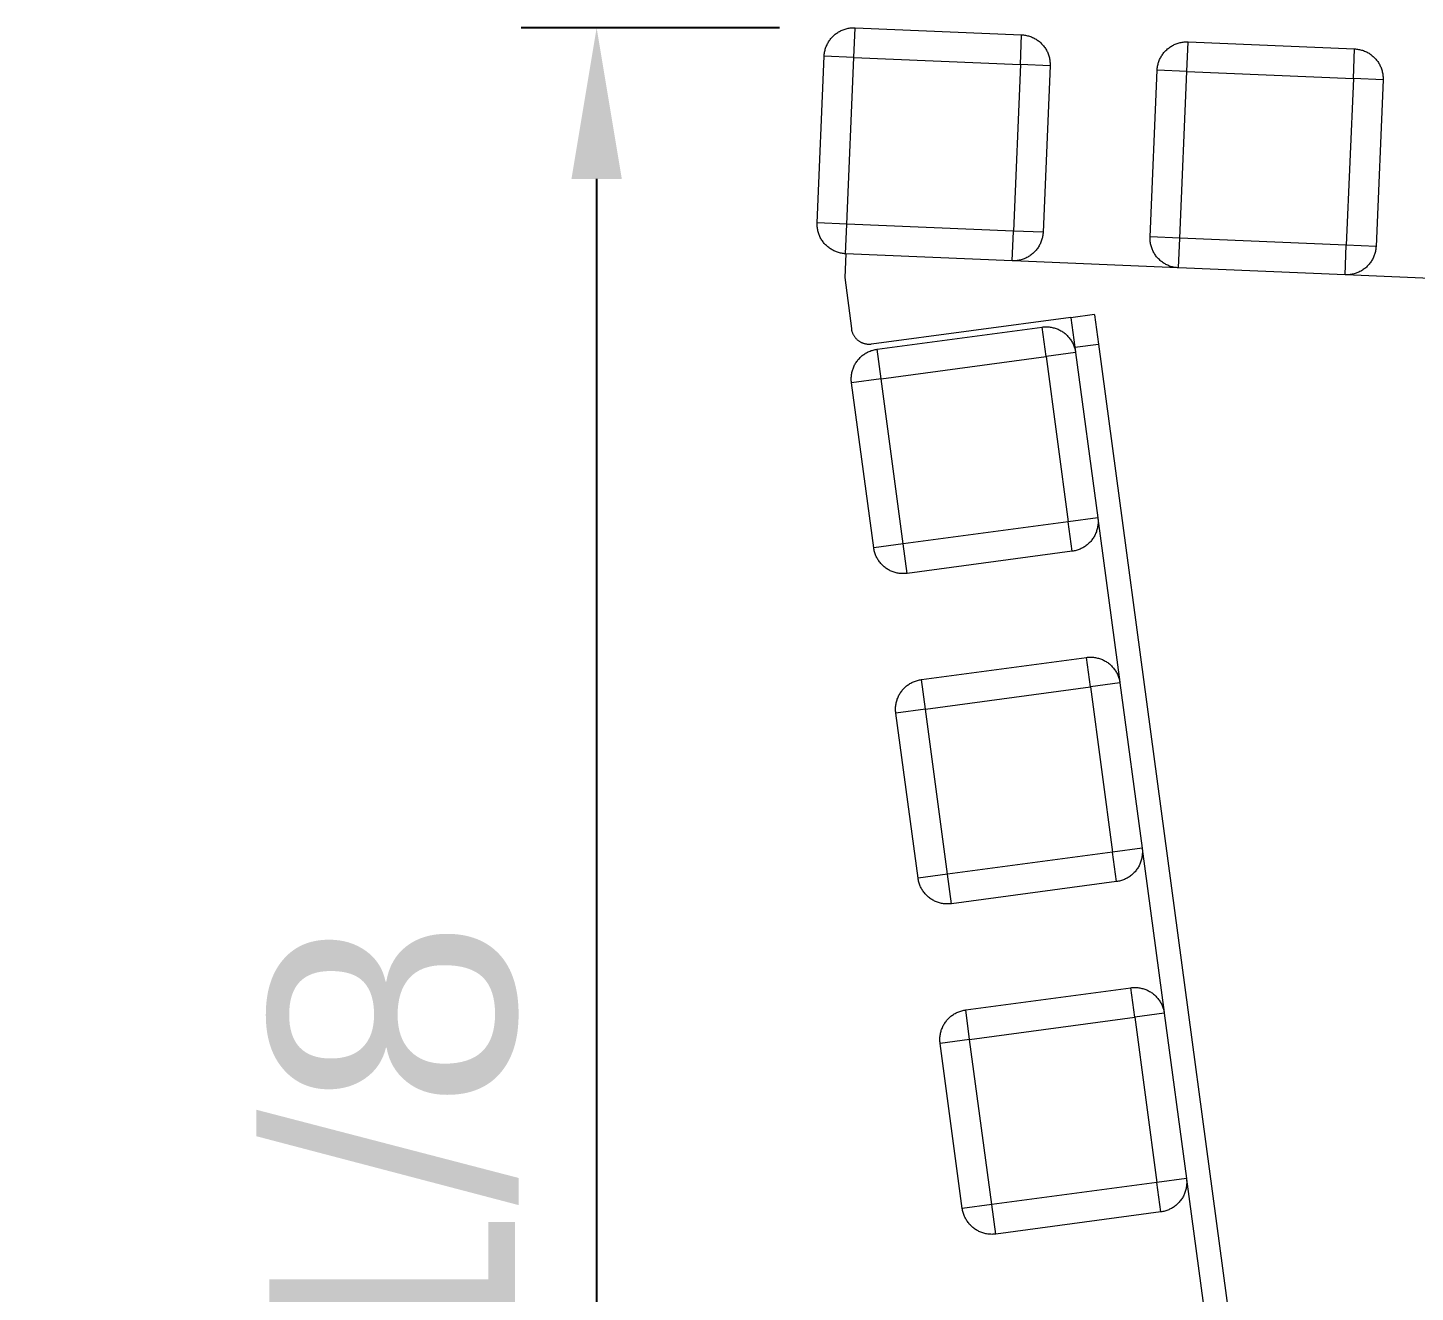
# Model space of a CAD drawing. Header units: inches. Extents: x -16 to 183, y -17 to 123.
# Drawn here: x 119.62 to 128.8, y 114.77 to 123.13 of the extents above; entities that cross this region are included whole.
import ezdxf

# ---------------------------------------------------------------- set-up
doc = ezdxf.new("R2010")
doc.units = ezdxf.units.IN
doc.layers.add('ZANO_R', color=7, linetype='Continuous', lineweight=0)
doc.layers.add('ZANO_W', color=1, linetype='Continuous', lineweight=0)
doc.styles.get("Standard").update_dxf_attribs({"font": 'arial.ttf'})
doc.dimstyles.new('amerykanie', dxfattribs={"dimtxt": 50, "dimasz": 50, "dimexe": 0.5, "dimexo": 0.5, "dimgap": 1, "dimtad": 1, "dimdec": 0, "dimzin": 0, "dimlunit": 5, "dimtxsty": 'Standard', "dimcen": 0.09, "dimclrd": 1, "dimclre": 1, "dimclrt": 1, "dimazin": 0, "dimtfac": 1, "dimtdec": 0, "dimtmove": 0, "dimatfit": 3, "dimfxl": 1, "dimtzin": 0, "dimarcsym": 1})

# ---------------------------------------------------------------- blocks, each defined once
blk = doc.blocks.new('*D365')
at = {"layer": 'ZANO_W', "color": 1, "lineweight": -2}
for p, q in [((124.5981, 123.1312), (122.8878, 123.1312)), ((123.3878, 122.1312), (123.3878, 106.0308)), ((128.1444, 105.0308), (122.8878, 105.0308))]:
    blk.add_line(p, q, dxfattribs=at)
at = {"layer": 'ZANO_W', "color": 1}
for points in [[(123.5545, 122.1312), (123.2212, 122.1312), (123.3878, 123.1312)], [(123.2212, 106.0308), (123.5545, 106.0308), (123.3878, 105.0308)]]:
    blk.add_solid(points, dxfattribs=at)
at = {"layer": 'ZANO_W', "color": 1, "insert": (122.0476, 114.081), "char_height": 1.625, "attachment_point": 5, "rotation": 90}
blk.add_mtext('18 1/8', dxfattribs=at)

msp = doc.modelspace()

# ---------------------------------------------------------------- linework, layer by layer
at = {"layer": 'ZANO_R'}
for p, q in [((124.9668, 123.08826), (124.97212, 123.09237)), ((124.97212, 123.09237), (124.97757, 123.09629)), ((124.97757, 123.09629), (124.98316, 123.10003)), ((124.98316, 123.10003), (124.98887, 123.10357)), ((124.98887, 123.10357), (124.9947, 123.10692)), ((124.9947, 123.10692), (125.00064, 123.11007)), ((125.00064, 123.11007), (125.00669, 123.11301)), ((125.00669, 123.11301), (125.01283, 123.11574)), ((125.01283, 123.11574), (125.01906, 123.11826)), ((125.01906, 123.11826), (125.02537, 123.12057)), ((125.02537, 123.12057), (125.03176, 123.12266)), ((125.03176, 123.12266), (125.03821, 123.12453)), ((125.03821, 123.12453), (125.04473, 123.12618)), ((125.04473, 123.12618), (125.0513, 123.12761)), ((125.0513, 123.12761), (125.05791, 123.12881)), ((125.05791, 123.12881), (125.06456, 123.12979)), ((125.06456, 123.12979), (125.07124, 123.13053)), ((125.07124, 123.13053), (125.07795, 123.13105)), ((125.07795, 123.13105), (125.08466, 123.13134)), ((125.08466, 123.13134), (125.09138, 123.1314)), ((125.08979, 122.93456), (125.0981, 123.13123)), ((125.09138, 123.1314), (125.0981, 123.13123)), ((125.0981, 123.13123), (126.19948, 123.08468)), ((124.90265, 122.99562), (124.90484, 123.00198)), ((124.90484, 123.00198), (124.90725, 123.00825)), ((124.90725, 123.00825), (124.90988, 123.01444)), ((124.90988, 123.01444), (124.91271, 123.02054)), ((124.91271, 123.02054), (124.91575, 123.02653)), ((124.91575, 123.02653), (124.91899, 123.03242)), ((124.91899, 123.03242), (124.92243, 123.0382)), ((124.92243, 123.0382), (124.92607, 123.04385)), ((124.92607, 123.04385), (124.92989, 123.04938)), ((124.92989, 123.04938), (124.93391, 123.05477)), ((124.93391, 123.05477), (124.9381, 123.06002)), ((124.9381, 123.06002), (124.94247, 123.06512)), ((124.94247, 123.06512), (124.94702, 123.07008)), ((124.94702, 123.07008), (124.95173, 123.07487)), ((124.95173, 123.07487), (124.9566, 123.07951)), ((124.9566, 123.07951), (124.96162, 123.08397)), ((124.96162, 123.08397), (124.9668, 123.08826)), ((126.19117, 122.88801), (126.19948, 123.08468)), ((126.19948, 123.08468), (126.20619, 123.08428)), ((126.20619, 123.08428), (126.21288, 123.08366)), ((126.21288, 123.08366), (126.21955, 123.0828)), ((126.21955, 123.0828), (126.22618, 123.08172)), ((126.22618, 123.08172), (126.23278, 123.08041)), ((126.23278, 123.08041), (126.23932, 123.07888)), ((126.23932, 123.07888), (126.24581, 123.07712)), ((126.24581, 123.07712), (126.25223, 123.07515)), ((126.25223, 123.07515), (126.25859, 123.07295)), ((126.25859, 123.07295), (126.26486, 123.07054)), ((126.26486, 123.07054), (126.27105, 123.06792)), ((126.27105, 123.06792), (126.27715, 123.06509)), ((126.27715, 123.06509), (126.28314, 123.06205)), ((126.28314, 123.06205), (126.28903, 123.05881)), ((126.28903, 123.05881), (126.29481, 123.05537)), ((126.29481, 123.05537), (126.30046, 123.05173)), ((126.30046, 123.05173), (126.30598, 123.0479)), ((126.30598, 123.0479), (126.31138, 123.04389)), ((126.31138, 123.04389), (126.31663, 123.0397)), ((126.31663, 123.0397), (126.32173, 123.03532)), ((126.32173, 123.03532), (126.32669, 123.03078)), ((126.32669, 123.03078), (126.33148, 123.02607)), ((126.33148, 123.02607), (126.33612, 123.0212)), ((126.33612, 123.0212), (126.34058, 123.01617)), ((126.34058, 123.01617), (126.34487, 123.011)), ((126.34487, 123.011), (126.34898, 123.00568)), ((126.34898, 123.00568), (126.3529, 123.00022)), ((126.3529, 123.00022), (126.35664, 122.99464)), ((127.17487, 122.99927), (127.18033, 123.00319)), ((127.18033, 123.00319), (127.18592, 123.00693)), ((127.18592, 123.00693), (127.19163, 123.01047)), ((127.19163, 123.01047), (127.19746, 123.01382)), ((127.19746, 123.01382), (127.2034, 123.01697)), ((127.2034, 123.01697), (127.20944, 123.01991)), ((127.20944, 123.01991), (127.21558, 123.02264)), ((127.21558, 123.02264), (127.22181, 123.02516)), ((127.22181, 123.02516), (127.22813, 123.02747)), ((127.22813, 123.02747), (127.23452, 123.02956)), ((127.23452, 123.02956), (127.24097, 123.03143)), ((127.24097, 123.03143), (127.24749, 123.03308)), ((127.24749, 123.03308), (127.25406, 123.03451)), ((127.25406, 123.03451), (127.26067, 123.03571)), ((127.26067, 123.03571), (127.26732, 123.03669)), ((127.26732, 123.03669), (127.274, 123.03743)), ((127.274, 123.03743), (127.2807, 123.03795)), ((127.2807, 123.03795), (127.28742, 123.03824)), ((127.28742, 123.03824), (127.29414, 123.0383)), ((127.29255, 122.84146), (127.30086, 123.03813)), ((127.29414, 123.0383), (127.30086, 123.03813)), ((127.30086, 123.03813), (128.40224, 122.99158)), ((124.84656, 121.84149), (124.89311, 122.94287)), ((124.89311, 122.94287), (124.89351, 122.94958)), ((125.08979, 122.93456), (124.89311, 122.94287)), ((124.89351, 122.94958), (124.89414, 122.95627)), ((124.89414, 122.95627), (124.895, 122.96294)), ((124.895, 122.96294), (124.89608, 122.96957)), ((124.89608, 122.96957), (124.89739, 122.97617)), ((124.89739, 122.97617), (124.89892, 122.98271)), ((124.89892, 122.98271), (124.90067, 122.9892)), ((124.90067, 122.9892), (124.90265, 122.99562)), ((125.04324, 121.83318), (125.08979, 122.93456)), ((125.08979, 122.93456), (126.19117, 122.88801)), ((126.35664, 122.99464), (126.36018, 122.98892)), ((126.36018, 122.98892), (126.36353, 122.98309)), ((126.36353, 122.98309), (126.36667, 122.97715)), ((126.36667, 122.97715), (126.36962, 122.97111)), ((126.36962, 122.97111), (126.37235, 122.96497)), ((126.37235, 122.96497), (126.37487, 122.95874)), ((126.37487, 122.95874), (126.37718, 122.95243)), ((126.37718, 122.95243), (126.37927, 122.94604)), ((126.37927, 122.94604), (126.38114, 122.93958)), ((126.38114, 122.93958), (126.38279, 122.93307)), ((126.38279, 122.93307), (126.38422, 122.9265)), ((126.38422, 122.9265), (126.38542, 122.91988)), ((126.38542, 122.91988), (126.38639, 122.91323)), ((126.38639, 122.91323), (126.38714, 122.90655)), ((127.10541, 122.90252), (127.1076, 122.90888)), ((127.1076, 122.90888), (127.11001, 122.91515)), ((127.11001, 122.91515), (127.11263, 122.92134)), ((127.11263, 122.92134), (127.11546, 122.92744)), ((127.11546, 122.92744), (127.1185, 122.93343)), ((127.1185, 122.93343), (127.12175, 122.93932)), ((127.12175, 122.93932), (127.12519, 122.9451)), ((127.12519, 122.9451), (127.12882, 122.95075)), ((127.12882, 122.95075), (127.13265, 122.95628)), ((127.13265, 122.95628), (127.13666, 122.96167)), ((127.13666, 122.96167), (127.14086, 122.96692)), ((127.14086, 122.96692), (127.14523, 122.97203)), ((127.14523, 122.97203), (127.14977, 122.97698)), ((127.14977, 122.97698), (127.15448, 122.98177)), ((127.15448, 122.98177), (127.15935, 122.98641)), ((127.15935, 122.98641), (127.16438, 122.99087)), ((127.16438, 122.99087), (127.16956, 122.99516)), ((127.16956, 122.99516), (127.17487, 122.99927)), ((128.39392, 122.79491), (128.40224, 122.99158)), ((128.40224, 122.99158), (128.40895, 122.99118)), ((128.40895, 122.99118), (128.41564, 122.99056)), ((128.41564, 122.99056), (128.42231, 122.9897)), ((128.42231, 122.9897), (128.42894, 122.98862)), ((128.42894, 122.98862), (128.43553, 122.98731)), ((128.43553, 122.98731), (128.44208, 122.98578)), ((128.44208, 122.98578), (128.44857, 122.98402)), ((128.44857, 122.98402), (128.45499, 122.98205)), ((128.45499, 122.98205), (128.46134, 122.97985)), ((128.46134, 122.97985), (128.46762, 122.97744)), ((128.46762, 122.97744), (128.47381, 122.97482)), ((128.47381, 122.97482), (128.4799, 122.97199)), ((128.4799, 122.97199), (128.4859, 122.96895)), ((128.4859, 122.96895), (128.49179, 122.96571)), ((128.49179, 122.96571), (128.49756, 122.96227)), ((128.49756, 122.96227), (128.50322, 122.95863)), ((128.50322, 122.95863), (128.50874, 122.9548)), ((128.50874, 122.9548), (128.51413, 122.95079)), ((128.51413, 122.95079), (128.51939, 122.9466)), ((128.51939, 122.9466), (128.52449, 122.94222)), ((128.52449, 122.94222), (128.52944, 122.93768)), ((128.52944, 122.93768), (128.53424, 122.93297)), ((128.53424, 122.93297), (128.53887, 122.9281)), ((128.53887, 122.9281), (128.54333, 122.92307)), ((128.54333, 122.92307), (128.54762, 122.9179)), ((128.54762, 122.9179), (128.55173, 122.91258)), ((128.55173, 122.91258), (128.55566, 122.90712)), ((126.19117, 122.88801), (126.14462, 121.78663)), ((126.38765, 122.8797), (126.19117, 122.88801)), ((126.38784, 122.8797), (126.34129, 121.77832)), ((126.38714, 122.90655), (126.38766, 122.89985)), ((126.38765, 122.8797), (126.38784, 122.8797)), ((126.38766, 122.89985), (126.38795, 122.89314)), ((126.38801, 122.88641), (126.38784, 122.8797)), ((126.38795, 122.89314), (126.38801, 122.88641)), ((127.04932, 121.74839), (127.09587, 122.84977)), ((127.09587, 122.84977), (127.09627, 122.85648)), ((127.29255, 122.84146), (127.09587, 122.84977)), ((127.09627, 122.85648), (127.0969, 122.86317)), ((127.0969, 122.86317), (127.09775, 122.86984)), ((127.09775, 122.86984), (127.09883, 122.87647)), ((127.09883, 122.87647), (127.10014, 122.88307)), ((127.10014, 122.88307), (127.10168, 122.88961)), ((127.10168, 122.88961), (127.10343, 122.8961)), ((127.10343, 122.8961), (127.10541, 122.90252)), ((127.246, 121.74008), (127.29255, 122.84146)), ((127.29255, 122.84146), (128.39392, 122.79491)), ((128.55566, 122.90712), (128.55939, 122.90154)), ((128.55939, 122.90154), (128.56294, 122.89582)), ((128.56294, 122.89582), (128.56629, 122.88999)), ((128.56629, 122.88999), (128.56943, 122.88405)), ((128.56943, 122.88405), (128.57237, 122.87801)), ((128.57237, 122.87801), (128.57511, 122.87187)), ((128.57511, 122.87187), (128.57763, 122.86564)), ((128.57763, 122.86564), (128.57994, 122.85933)), ((128.57994, 122.85933), (128.58203, 122.85294)), ((128.58203, 122.85294), (128.5839, 122.84648)), ((128.5839, 122.84648), (128.58555, 122.83997)), ((128.58555, 122.83997), (128.58697, 122.8334)), ((128.58697, 122.8334), (128.58818, 122.82678)), ((128.58818, 122.82678), (128.58915, 122.82013)), ((128.58915, 122.82013), (128.5899, 122.81345)), ((128.39392, 122.79491), (128.34737, 121.69353)), ((128.5904, 122.7866), (128.39392, 122.79491)), ((128.5906, 122.7866), (128.54405, 121.68522)), ((128.5899, 122.81345), (128.59042, 122.80675)), ((128.5904, 122.7866), (128.5906, 122.7866)), ((128.59042, 122.80675), (128.59071, 122.80004)), ((128.59077, 122.79332), (128.5906, 122.7866)), ((128.59071, 122.80004), (128.59077, 122.79332)), ((124.8464, 121.83477), (124.84656, 121.84149)), ((124.84646, 121.82805), (124.8464, 121.83477)), ((124.84675, 121.82134), (124.84646, 121.82805)), ((125.04324, 121.83318), (124.84656, 121.84149)), ((124.84726, 121.81463), (124.84675, 121.82134)), ((124.84801, 121.80795), (124.84726, 121.81463)), ((124.84899, 121.8013), (124.84801, 121.80795)), ((125.03493, 121.6367), (125.04324, 121.83318)), ((126.14462, 121.78663), (125.04324, 121.83318)), ((124.85019, 121.79469), (124.84899, 121.8013)), ((124.85161, 121.78812), (124.85019, 121.79469)), ((124.85326, 121.78161), (124.85161, 121.78812)), ((124.85514, 121.77515), (124.85326, 121.78161)), ((124.85723, 121.76876), (124.85514, 121.77515)), ((124.85954, 121.76245), (124.85723, 121.76876)), ((124.86206, 121.75622), (124.85954, 121.76245)), ((124.86479, 121.75008), (124.86206, 121.75622)), ((124.86773, 121.74403), (124.86479, 121.75008)), ((124.87088, 121.73809), (124.86773, 121.74403)), ((124.87422, 121.73226), (124.87088, 121.73809)), ((124.87777, 121.72655), (124.87422, 121.73226)), ((124.8815, 121.72096), (124.87777, 121.72655)), ((124.88543, 121.71551), (124.8815, 121.72096)), ((124.88954, 121.71019), (124.88543, 121.71551)), ((126.13631, 121.59015), (126.14462, 121.78663)), ((126.3411, 121.77833), (126.14462, 121.78663)), ((126.32956, 121.71921), (126.32715, 121.71293)), ((126.33176, 121.72556), (126.32956, 121.71921)), ((126.33373, 121.73199), (126.33176, 121.72556)), ((126.33549, 121.73848), (126.33373, 121.73199)), ((126.33702, 121.74502), (126.33549, 121.73848)), ((126.33833, 121.75161), (126.33702, 121.74502)), ((126.33941, 121.75825), (126.33833, 121.75161)), ((126.34027, 121.76491), (126.33941, 121.75825)), ((126.34089, 121.77161), (126.34027, 121.76491)), ((126.34129, 121.77832), (126.34089, 121.77161)), ((126.3411, 121.77833), (126.34129, 121.77832)), ((127.04915, 121.74167), (127.04932, 121.74839)), ((127.04921, 121.73495), (127.04915, 121.74167)), ((127.0495, 121.72824), (127.04921, 121.73495)), ((127.246, 121.74008), (127.04932, 121.74839)), ((127.05002, 121.72153), (127.0495, 121.72824)), ((127.05077, 121.71485), (127.05002, 121.72153)), ((127.23769, 121.5436), (127.246, 121.74008)), ((128.34737, 121.69353), (127.246, 121.74008)), ((124.89383, 121.70501), (124.88954, 121.71019)), ((124.89829, 121.69999), (124.89383, 121.70501)), ((124.90292, 121.69512), (124.89829, 121.69999)), ((124.90772, 121.69041), (124.90292, 121.69512)), ((124.91267, 121.68586), (124.90772, 121.69041)), ((124.91778, 121.68149), (124.91267, 121.68586)), ((124.92303, 121.6773), (124.91778, 121.68149)), ((124.92842, 121.67328), (124.92303, 121.6773)), ((124.93395, 121.66946), (124.92842, 121.67328)), ((124.9396, 121.66582), (124.93395, 121.66946)), ((124.94538, 121.66238), (124.9396, 121.66582)), ((124.95126, 121.65914), (124.94538, 121.66238)), ((124.95726, 121.6561), (124.95126, 121.65914)), ((124.96336, 121.65327), (124.95726, 121.6561)), ((124.96954, 121.65064), (124.96336, 121.65327)), ((124.97582, 121.64823), (124.96954, 121.65064)), ((124.98217, 121.64604), (124.97582, 121.64823)), ((124.9886, 121.64406), (124.98217, 121.64604)), ((124.99509, 121.64231), (124.9886, 121.64406)), ((125.00163, 121.64078), (124.99509, 121.64231)), ((125.00822, 121.63947), (125.00163, 121.64078)), ((125.01486, 121.63839), (125.00822, 121.63947)), ((125.02152, 121.63753), (125.01486, 121.63839)), ((125.02822, 121.6369), (125.02152, 121.63753)), ((125.03493, 121.6365), (125.02822, 121.6369)), ((125.03583, 121.63647), (125.02918, 121.47913)), ((125.03493, 121.6367), (125.03493, 121.6365)), ((126.1363, 121.58995), (125.03493, 121.6365)), ((126.25683, 121.6249), (126.25124, 121.62116)), ((126.26229, 121.62882), (126.25683, 121.6249)), ((126.26761, 121.63293), (126.26229, 121.62882)), ((126.27278, 121.63722), (126.26761, 121.63293)), ((126.27781, 121.64168), (126.27278, 121.63722)), ((126.28268, 121.64631), (126.27781, 121.64168)), ((126.28739, 121.65111), (126.28268, 121.64631)), ((126.29193, 121.65606), (126.28739, 121.65111)), ((126.29631, 121.66117), (126.29193, 121.65606)), ((126.3005, 121.66642), (126.29631, 121.66117)), ((126.30451, 121.67181), (126.3005, 121.66642)), ((126.30834, 121.67734), (126.30451, 121.67181)), ((126.31198, 121.68299), (126.30834, 121.67734)), ((126.31542, 121.68877), (126.31198, 121.68299)), ((126.31866, 121.69465), (126.31542, 121.68877)), ((126.3217, 121.70065), (126.31866, 121.69465)), ((126.32453, 121.70675), (126.3217, 121.70065)), ((126.32715, 121.71293), (126.32453, 121.70675)), ((127.05174, 121.7082), (127.05077, 121.71485)), ((127.05294, 121.70159), (127.05174, 121.7082)), ((127.05437, 121.69502), (127.05294, 121.70159)), ((127.05602, 121.68851), (127.05437, 121.69502)), ((127.05789, 121.68205), (127.05602, 121.68851)), ((127.05998, 121.67566), (127.05789, 121.68205)), ((127.06229, 121.66935), (127.05998, 121.67566)), ((127.06481, 121.66312), (127.06229, 121.66935)), ((127.06755, 121.65698), (127.06481, 121.66312)), ((127.07049, 121.65093), (127.06755, 121.65698)), ((127.07363, 121.64499), (127.07049, 121.65093)), ((127.07698, 121.63916), (127.07363, 121.64499)), ((127.08052, 121.63345), (127.07698, 121.63916)), ((127.08426, 121.62787), (127.08052, 121.63345)), ((127.08819, 121.62241), (127.08426, 121.62787)), ((128.33907, 121.49705), (128.34737, 121.69353)), ((128.54385, 121.68523), (128.34737, 121.69353)), ((128.53232, 121.62611), (128.52991, 121.61983)), ((128.53451, 121.63246), (128.53232, 121.62611)), ((128.53649, 121.63889), (128.53451, 121.63246)), ((128.53824, 121.64538), (128.53649, 121.63889)), ((128.53978, 121.65192), (128.53824, 121.64538)), ((128.54108, 121.65851), (128.53978, 121.65192)), ((128.54217, 121.66515), (128.54108, 121.65851)), ((128.54302, 121.67182), (128.54217, 121.66515)), ((128.54365, 121.67851), (128.54302, 121.67182)), ((128.54405, 121.68522), (128.54365, 121.67851)), ((128.54385, 121.68523), (128.54405, 121.68522)), ((126.13631, 121.59015), (126.1363, 121.58995)), ((126.14302, 121.58979), (126.1363, 121.58995)), ((127.23332, 121.54359), (126.14067, 121.58977)), ((126.14975, 121.58985), (126.14302, 121.58979)), ((126.15646, 121.59014), (126.14975, 121.58985)), ((126.16316, 121.59065), (126.15646, 121.59014)), ((126.16984, 121.5914), (126.16316, 121.59065)), ((126.17649, 121.59238), (126.16984, 121.5914)), ((126.18311, 121.59358), (126.17649, 121.59238)), ((126.18968, 121.59501), (126.18311, 121.59358)), ((126.19619, 121.59666), (126.18968, 121.59501)), ((126.20265, 121.59853), (126.19619, 121.59666)), ((126.20904, 121.60062), (126.20265, 121.59853)), ((126.21535, 121.60293), (126.20904, 121.60062)), ((126.22158, 121.60545), (126.21535, 121.60293)), ((126.22772, 121.60818), (126.22158, 121.60545)), ((126.23376, 121.61112), (126.22772, 121.60818)), ((126.2397, 121.61427), (126.23376, 121.61112)), ((126.24553, 121.61761), (126.2397, 121.61427)), ((126.25124, 121.62116), (126.24553, 121.61761)), ((127.0923, 121.61709), (127.08819, 121.62241)), ((127.09658, 121.61191), (127.0923, 121.61709)), ((127.10105, 121.60689), (127.09658, 121.61191)), ((127.10568, 121.60202), (127.10105, 121.60689)), ((127.11047, 121.59731), (127.10568, 121.60202)), ((127.11543, 121.59276), (127.11047, 121.59731)), ((127.12053, 121.58839), (127.11543, 121.59276)), ((127.12579, 121.5842), (127.12053, 121.58839)), ((127.13118, 121.58018), (127.12579, 121.5842)), ((127.1367, 121.57636), (127.13118, 121.58018)), ((127.14236, 121.57272), (127.1367, 121.57636)), ((127.14813, 121.56928), (127.14236, 121.57272)), ((127.15402, 121.56604), (127.14813, 121.56928)), ((127.16002, 121.563), (127.15402, 121.56604)), ((127.16611, 121.56017), (127.16002, 121.563)), ((127.1723, 121.55754), (127.16611, 121.56017)), ((127.17858, 121.55513), (127.1723, 121.55754)), ((127.18493, 121.55294), (127.17858, 121.55513)), ((127.19135, 121.55097), (127.18493, 121.55294)), ((127.19784, 121.54921), (127.19135, 121.55097)), ((127.20439, 121.54768), (127.19784, 121.54921)), ((127.21098, 121.54637), (127.20439, 121.54768)), ((127.21761, 121.54529), (127.21098, 121.54637)), ((127.22428, 121.54443), (127.21761, 121.54529)), ((127.23097, 121.5438), (127.22428, 121.54443)), ((127.23768, 121.5434), (127.23097, 121.5438)), ((127.23769, 121.5436), (127.23768, 121.5434)), ((128.33906, 121.49686), (127.23768, 121.5434)), ((128.45959, 121.5318), (128.454, 121.52806)), ((128.46504, 121.53572), (128.45959, 121.5318)), ((128.47036, 121.53983), (128.46504, 121.53572)), ((128.47554, 121.54412), (128.47036, 121.53983)), ((128.48057, 121.54858), (128.47554, 121.54412)), ((128.48544, 121.55321), (128.48057, 121.54858)), ((128.49015, 121.55801), (128.48544, 121.55321)), ((128.49469, 121.56296), (128.49015, 121.55801)), ((128.49906, 121.56807), (128.49469, 121.56296)), ((128.50326, 121.57332), (128.49906, 121.56807)), ((128.50727, 121.57871), (128.50326, 121.57332)), ((128.5111, 121.58424), (128.50727, 121.57871)), ((128.51473, 121.58989), (128.5111, 121.58424)), ((128.51817, 121.59567), (128.51473, 121.58989)), ((128.52142, 121.60155), (128.51817, 121.59567)), ((128.52445, 121.60755), (128.52142, 121.60155)), ((128.52729, 121.61365), (128.52445, 121.60755)), ((128.52991, 121.61983), (128.52729, 121.61365)), ((125.02918, 121.47913), (125.0729, 121.14137)), ((128.33907, 121.49705), (128.33906, 121.49686)), ((128.34578, 121.49669), (128.33906, 121.49686)), ((129.43607, 121.45049), (128.34343, 121.49667)), ((128.3525, 121.49675), (128.34578, 121.49669)), ((128.35922, 121.49704), (128.3525, 121.49675)), ((128.36592, 121.49756), (128.35922, 121.49704)), ((128.3726, 121.4983), (128.36592, 121.49756)), ((128.37925, 121.49928), (128.3726, 121.4983)), ((128.38586, 121.50048), (128.37925, 121.49928)), ((128.39243, 121.50191), (128.38586, 121.50048)), ((128.39895, 121.50356), (128.39243, 121.50191)), ((128.4054, 121.50543), (128.39895, 121.50356)), ((128.41179, 121.50752), (128.4054, 121.50543)), ((128.4181, 121.50983), (128.41179, 121.50752)), ((128.42434, 121.51235), (128.4181, 121.50983)), ((128.43048, 121.51508), (128.42434, 121.51235)), ((128.43652, 121.51802), (128.43048, 121.51508)), ((128.44246, 121.52117), (128.43652, 121.51802)), ((128.44829, 121.52451), (128.44246, 121.52117)), ((128.454, 121.52806), (128.44829, 121.52451)), ((125.20574, 121.03947), (126.52553, 121.21655)), ((126.52553, 121.21655), (126.52606, 121.2126)), ((126.68213, 121.23359), (126.52605, 121.21264)), ((126.52606, 121.2126), (126.55223, 121.01754)), ((126.68216, 121.23339), (126.68214, 121.23354)), ((126.68216, 121.23339), (126.70831, 121.03848)), ((125.0729, 121.14137), (125.07349, 121.13736)), ((125.07349, 121.13736), (125.07421, 121.13338)), ((125.07421, 121.13338), (125.07507, 121.12943)), ((125.07507, 121.12943), (125.07607, 121.12551)), ((125.07607, 121.12551), (125.0772, 121.12163)), ((125.0772, 121.12163), (125.07846, 121.11778)), ((125.07846, 121.11778), (125.07985, 121.11399)), ((125.07985, 121.11399), (125.08137, 121.11024)), ((125.08137, 121.11024), (125.08302, 121.10654)), ((125.08302, 121.10654), (125.08479, 121.10291)), ((125.08479, 121.10291), (125.08669, 121.09934)), ((125.08669, 121.09934), (125.08871, 121.09583)), ((125.08871, 121.09583), (125.09085, 121.0924)), ((125.09085, 121.0924), (125.0931, 121.08904)), ((125.0931, 121.08904), (125.09547, 121.08576)), ((125.09547, 121.08576), (125.09795, 121.08256)), ((125.09795, 121.08256), (125.10054, 121.07945)), ((125.10054, 121.07945), (125.10323, 121.07643)), ((125.10323, 121.07643), (125.10602, 121.07351)), ((125.10602, 121.07351), (125.10891, 121.07068)), ((125.24309, 121.00475), (126.33566, 121.15135)), ((126.33566, 121.15135), (126.34234, 121.15213)), ((126.36184, 120.95625), (126.33566, 121.15135)), ((126.34234, 121.15213), (126.34904, 121.15268)), ((126.34904, 121.15268), (126.35575, 121.153)), ((126.35575, 121.153), (126.36247, 121.1531)), ((126.36247, 121.1531), (126.36919, 121.15296)), ((126.36919, 121.15296), (126.3759, 121.15259)), ((126.3759, 121.15259), (126.3826, 121.152)), ((126.3826, 121.152), (126.38927, 121.15118)), ((126.38927, 121.15118), (126.39591, 121.15013)), ((126.39591, 121.15013), (126.40251, 121.14885)), ((126.40251, 121.14885), (126.40906, 121.14735)), ((126.40906, 121.14735), (126.41556, 121.14563)), ((126.41556, 121.14563), (126.42199, 121.14368)), ((126.42199, 121.14368), (126.42836, 121.14152)), ((126.42836, 121.14152), (126.43464, 121.13914)), ((126.43464, 121.13914), (126.44084, 121.13655)), ((126.44084, 121.13655), (126.44695, 121.13374)), ((126.44695, 121.13374), (126.45296, 121.13074)), ((126.45296, 121.13074), (126.45887, 121.12752)), ((126.45887, 121.12752), (126.46466, 121.12411)), ((126.46466, 121.12411), (126.47033, 121.1205)), ((126.47033, 121.1205), (126.47587, 121.1167)), ((126.47587, 121.1167), (126.48129, 121.11271)), ((126.48129, 121.11271), (126.48656, 121.10855)), ((126.48656, 121.10855), (126.49169, 121.1042)), ((126.49169, 121.1042), (126.49666, 121.09968)), ((126.49666, 121.09968), (126.50148, 121.09499)), ((126.50148, 121.09499), (126.50613, 121.09014)), ((126.50613, 121.09014), (126.51062, 121.08514)), ((126.51062, 121.08514), (126.51494, 121.07999)), ((126.51494, 121.07999), (126.51907, 121.07469)), ((126.51907, 121.07469), (126.52302, 121.06925)), ((125.10891, 121.07068), (125.1119, 121.06795)), ((125.1119, 121.06795), (125.11498, 121.06533)), ((125.11498, 121.06533), (125.11815, 121.06281)), ((125.11815, 121.06281), (125.1214, 121.06041)), ((125.1214, 121.06041), (125.12473, 121.05811)), ((125.12473, 121.05811), (125.12814, 121.05593)), ((125.12814, 121.05593), (125.13162, 121.05387)), ((125.13162, 121.05387), (125.13517, 121.05193)), ((125.13517, 121.05193), (125.13878, 121.05012)), ((125.13878, 121.05012), (125.14245, 121.04842)), ((125.14245, 121.04842), (125.14618, 121.04686)), ((125.14618, 121.04686), (125.14996, 121.04542)), ((125.14996, 121.04542), (125.15379, 121.04411)), ((125.15379, 121.04411), (125.15766, 121.04294)), ((125.15766, 121.04294), (125.16157, 121.0419)), ((125.16157, 121.0419), (125.16551, 121.04099)), ((125.16551, 121.04099), (125.16948, 121.04022)), ((125.16753, 120.97817), (125.17334, 120.98155)), ((125.16948, 121.04022), (125.17348, 121.03958)), ((125.17334, 120.98155), (125.17927, 120.98472)), ((125.17348, 121.03958), (125.17749, 121.03908)), ((125.17749, 121.03908), (125.18152, 121.03872)), ((125.17927, 120.98472), (125.1853, 120.98769)), ((125.18152, 121.03872), (125.18556, 121.0385)), ((125.1853, 120.98769), (125.19142, 120.99046)), ((125.18556, 121.0385), (125.1896, 121.03842)), ((125.1896, 121.03842), (125.19365, 121.03847)), ((125.19142, 120.99046), (125.19764, 120.99301)), ((125.19365, 121.03847), (125.19769, 121.03867)), ((125.19764, 120.99301), (125.20394, 120.99535)), ((125.19769, 121.03867), (125.20172, 121.039)), ((125.20172, 121.039), (125.20574, 121.03947)), ((125.20394, 120.99535), (125.21032, 120.99747)), ((125.21032, 120.99747), (125.21677, 120.99937)), ((125.21677, 120.99937), (125.22328, 121.00105)), ((125.22328, 121.00105), (125.22984, 121.00251)), ((125.22984, 121.00251), (125.23644, 121.00375)), ((125.23644, 121.00375), (125.24309, 121.00475)), ((125.26927, 120.80965), (125.24309, 121.00475)), ((126.55675, 120.9824), (126.36184, 120.95625)), ((126.52302, 121.06925), (126.52679, 121.06368)), ((126.52679, 121.06368), (126.53036, 121.05799)), ((126.53036, 121.05799), (126.53373, 121.05217)), ((126.53373, 121.05217), (126.53691, 121.04625)), ((126.53691, 121.04625), (126.53988, 121.04022)), ((126.53988, 121.04022), (126.54264, 121.03409)), ((126.54264, 121.03409), (126.5452, 121.02787)), ((126.5452, 121.02787), (126.54753, 121.02157)), ((126.54753, 121.02157), (126.54966, 121.01519)), ((126.54966, 121.01519), (126.55156, 121.00875)), ((126.55156, 121.00875), (126.55324, 121.00224)), ((126.55223, 121.01754), (126.70831, 121.03848)), ((126.55223, 121.01754), (126.55636, 120.98675)), ((126.55324, 121.00224), (126.5547, 120.99568)), ((126.5547, 120.99568), (126.55593, 120.98907)), ((126.55593, 120.98907), (126.55694, 120.98242)), ((126.55675, 120.9824), (126.55694, 120.98242)), ((126.55694, 120.98242), (126.70353, 119.88985)), ((126.70831, 121.03848), (128.62346, 106.76483)), ((125.08897, 120.88866), (125.09177, 120.89477)), ((125.09177, 120.89477), (125.09478, 120.90078)), ((125.09478, 120.90078), (125.09799, 120.90668)), ((125.09799, 120.90668), (125.1014, 120.91247)), ((125.1014, 120.91247), (125.10501, 120.91814)), ((125.10501, 120.91814), (125.10881, 120.92369)), ((125.10881, 120.92369), (125.1128, 120.9291)), ((125.1128, 120.9291), (125.11697, 120.93437)), ((125.11697, 120.93437), (125.12132, 120.9395)), ((125.12132, 120.9395), (125.12583, 120.94448)), ((125.12583, 120.94448), (125.13052, 120.94929)), ((125.13052, 120.94929), (125.13537, 120.95395)), ((125.13537, 120.95395), (125.14037, 120.95844)), ((125.14037, 120.95844), (125.14553, 120.96275)), ((125.14553, 120.96275), (125.15083, 120.96689)), ((125.15083, 120.96689), (125.15627, 120.97084)), ((125.15627, 120.97084), (125.16183, 120.9746)), ((125.16183, 120.9746), (125.16753, 120.97817)), ((125.26927, 120.80965), (126.36184, 120.95625)), ((126.36184, 120.95625), (126.50843, 119.86368)), ((125.07242, 120.81029), (125.07255, 120.81701)), ((125.07251, 120.80356), (125.07242, 120.81029)), ((125.07283, 120.79685), (125.07251, 120.80356)), ((125.07255, 120.81701), (125.07292, 120.82372)), ((125.07292, 120.82372), (125.07352, 120.83041)), ((125.07352, 120.83041), (125.07434, 120.83708)), ((125.26927, 120.80965), (125.07417, 120.78348)), ((125.07434, 120.83708), (125.07539, 120.84372)), ((125.07539, 120.84372), (125.07666, 120.85032)), ((125.07666, 120.85032), (125.07817, 120.85687)), ((125.07817, 120.85687), (125.07989, 120.86337)), ((125.07989, 120.86337), (125.08183, 120.86981)), ((125.08183, 120.86981), (125.084, 120.87617)), ((125.084, 120.87617), (125.08638, 120.88246)), ((125.08638, 120.88246), (125.08897, 120.88866)), ((125.41586, 119.71708), (125.26927, 120.80965)), ((125.07339, 120.79015), (125.07283, 120.79685)), ((125.07417, 120.78348), (125.07339, 120.79015)), ((125.22076, 119.6909), (125.07417, 120.78348)), ((126.70334, 119.88983), (126.50843, 119.86368)), ((126.70334, 119.88983), (126.70353, 119.88985)), ((126.70353, 119.88985), (126.70431, 119.88318)), ((126.70412, 119.88552), (126.84955, 118.80161)), ((126.70431, 119.88318), (126.70487, 119.87648)), ((126.50843, 119.86368), (125.41586, 119.71708)), ((126.53458, 119.66877), (126.50843, 119.86368)), ((126.69133, 119.79087), (126.68873, 119.78467)), ((126.6937, 119.79716), (126.69133, 119.79087)), ((126.69587, 119.80352), (126.6937, 119.79716)), ((126.69781, 119.80996), (126.69587, 119.80352)), ((126.69953, 119.81645), (126.69781, 119.80996)), ((126.70104, 119.82301), (126.69953, 119.81645)), ((126.70231, 119.82961), (126.70104, 119.82301)), ((126.70336, 119.83624), (126.70231, 119.82961)), ((126.70419, 119.84292), (126.70336, 119.83624)), ((126.70478, 119.84961), (126.70419, 119.84292)), ((126.70515, 119.85632), (126.70478, 119.84961)), ((126.70487, 119.87648), (126.70519, 119.86976)), ((126.70528, 119.86304), (126.70515, 119.85632)), ((126.70519, 119.86976), (126.70528, 119.86304)), ((125.41586, 119.71708), (125.22076, 119.6909)), ((125.44201, 119.52217), (125.41586, 119.71708)), ((126.61587, 119.69873), (126.61017, 119.69516)), ((126.62143, 119.70249), (126.61587, 119.69873)), ((126.62687, 119.70644), (126.62143, 119.70249)), ((126.63217, 119.71058), (126.62687, 119.70644)), ((126.63733, 119.71489), (126.63217, 119.71058)), ((126.64233, 119.71938), (126.63733, 119.71489)), ((126.64718, 119.72403), (126.64233, 119.71938)), ((126.65187, 119.72885), (126.64718, 119.72403)), ((126.65638, 119.73383), (126.65187, 119.72885)), ((126.66073, 119.73896), (126.65638, 119.73383)), ((126.6649, 119.74423), (126.66073, 119.73896)), ((126.66889, 119.74964), (126.6649, 119.74423)), ((126.67269, 119.75518), (126.66889, 119.74964)), ((126.6763, 119.76086), (126.67269, 119.75518)), ((126.67971, 119.76665), (126.6763, 119.76086)), ((126.68292, 119.77255), (126.67971, 119.76665)), ((126.68593, 119.77856), (126.68292, 119.77255)), ((126.68873, 119.78467), (126.68593, 119.77856)), ((125.22177, 119.68426), (125.22076, 119.6909)), ((125.223, 119.67765), (125.22177, 119.68426)), ((125.22446, 119.67109), (125.223, 119.67765)), ((125.22614, 119.66458), (125.22446, 119.67109)), ((125.22804, 119.65813), (125.22614, 119.66458)), ((125.23017, 119.65176), (125.22804, 119.65813)), ((125.2325, 119.64546), (125.23017, 119.65176)), ((125.23506, 119.63924), (125.2325, 119.64546)), ((125.23782, 119.63311), (125.23506, 119.63924)), ((125.24079, 119.62708), (125.23782, 119.63311)), ((125.24397, 119.62116), (125.24079, 119.62708)), ((125.24734, 119.61534), (125.24397, 119.62116)), ((125.25091, 119.60965), (125.24734, 119.61534)), ((125.25468, 119.60408), (125.25091, 119.60965)), ((125.25863, 119.59864), (125.25468, 119.60408)), ((126.53461, 119.66857), (125.44204, 119.52198)), ((126.53458, 119.66877), (126.53461, 119.66857)), ((126.54126, 119.66958), (126.53461, 119.66857)), ((126.54786, 119.67082), (126.54126, 119.66958)), ((126.55442, 119.67227), (126.54786, 119.67082)), ((126.56093, 119.67396), (126.55442, 119.67227)), ((126.56738, 119.67586), (126.56093, 119.67396)), ((126.57376, 119.67798), (126.56738, 119.67586)), ((126.58006, 119.68032), (126.57376, 119.67798)), ((126.58628, 119.68287), (126.58006, 119.68032)), ((126.5924, 119.68563), (126.58628, 119.68287)), ((126.59843, 119.68861), (126.5924, 119.68563)), ((126.60436, 119.69178), (126.59843, 119.68861)), ((126.61017, 119.69516), (126.60436, 119.69178)), ((125.26276, 119.59334), (125.25863, 119.59864)), ((125.26708, 119.58819), (125.26276, 119.59334)), ((125.27157, 119.58318), (125.26708, 119.58819)), ((125.27622, 119.57834), (125.27157, 119.58318)), ((125.28104, 119.57365), (125.27622, 119.57834)), ((125.28601, 119.56913), (125.28104, 119.57365)), ((125.29114, 119.56478), (125.28601, 119.56913)), ((125.29641, 119.56061), (125.29114, 119.56478)), ((125.30183, 119.55663), (125.29641, 119.56061)), ((125.30737, 119.55283), (125.30183, 119.55663)), ((125.31304, 119.54922), (125.30737, 119.55283)), ((125.31883, 119.54581), (125.31304, 119.54922)), ((125.32474, 119.54259), (125.31883, 119.54581)), ((125.33075, 119.53958), (125.32474, 119.54259)), ((125.33686, 119.53678), (125.33075, 119.53958)), ((125.34306, 119.53419), (125.33686, 119.53678)), ((125.34934, 119.53181), (125.34306, 119.53419)), ((125.35571, 119.52965), (125.34934, 119.53181)), ((125.36214, 119.5277), (125.35571, 119.52965)), ((125.36864, 119.52598), (125.36214, 119.5277)), ((125.37519, 119.52448), (125.36864, 119.52598)), ((125.38179, 119.5232), (125.37519, 119.52448)), ((125.38843, 119.52215), (125.38179, 119.5232)), ((125.3951, 119.52133), (125.38843, 119.52215)), ((125.4018, 119.52073), (125.3951, 119.52133)), ((125.40851, 119.52037), (125.4018, 119.52073)), ((125.41523, 119.52023), (125.40851, 119.52037)), ((125.42195, 119.52033), (125.41523, 119.52023)), ((125.42866, 119.52065), (125.42195, 119.52033)), ((125.43536, 119.5212), (125.42866, 119.52065)), ((125.44204, 119.52198), (125.43536, 119.5212)), ((125.44201, 119.52217), (125.44204, 119.52198)), ((125.53628, 118.81961), (126.62885, 118.96621)), ((126.62885, 118.96621), (126.63553, 118.96699)), ((126.65503, 118.7711), (126.62885, 118.96621)), ((126.63553, 118.96699), (126.64222, 118.96754)), ((126.64222, 118.96754), (126.64894, 118.96786)), ((126.64894, 118.96786), (126.65566, 118.96795)), ((126.65566, 118.96795), (126.66238, 118.96782)), ((126.66238, 118.96782), (126.66909, 118.96745)), ((126.66909, 118.96745), (126.67579, 118.96686)), ((126.67579, 118.96686), (126.68246, 118.96603)), ((126.68246, 118.96603), (126.6891, 118.96498)), ((126.6891, 118.96498), (126.6957, 118.96371)), ((126.6957, 118.96371), (126.70225, 118.96221)), ((126.70225, 118.96221), (126.70875, 118.96048)), ((126.70875, 118.96048), (126.71518, 118.95854)), ((126.71518, 118.95854), (126.72154, 118.95638)), ((126.72154, 118.95638), (126.72783, 118.954)), ((126.72783, 118.954), (126.73403, 118.95141)), ((126.73403, 118.95141), (126.74014, 118.9486)), ((126.74014, 118.9486), (126.74615, 118.94559)), ((126.74615, 118.94559), (126.75206, 118.94238)), ((126.75206, 118.94238), (126.75785, 118.93897)), ((126.75785, 118.93897), (126.76352, 118.93536)), ((126.76352, 118.93536), (126.76906, 118.93156)), ((126.76906, 118.93156), (126.77447, 118.92757)), ((126.77447, 118.92757), (126.77975, 118.9234)), ((126.77975, 118.9234), (126.78487, 118.91906)), ((126.78487, 118.91906), (126.78985, 118.91454)), ((126.78985, 118.91454), (126.79467, 118.90985)), ((126.79467, 118.90985), (126.79932, 118.905)), ((126.79932, 118.905), (126.80381, 118.9)), ((126.80381, 118.9), (126.80812, 118.89484)), ((126.80812, 118.89484), (126.81226, 118.88954)), ((126.81226, 118.88954), (126.81621, 118.88411)), ((126.81621, 118.88411), (126.81998, 118.87854)), ((126.81998, 118.87854), (126.82355, 118.87284)), ((126.82355, 118.87284), (126.82692, 118.86703)), ((125.43356, 118.77329), (125.43872, 118.77761)), ((125.43872, 118.77761), (125.44402, 118.78174)), ((125.44402, 118.78174), (125.44945, 118.7857)), ((125.44945, 118.7857), (125.45502, 118.78946)), ((125.45502, 118.78946), (125.46072, 118.79303)), ((125.46072, 118.79303), (125.46653, 118.79641)), ((125.46653, 118.79641), (125.47245, 118.79958)), ((125.47245, 118.79958), (125.47848, 118.80255)), ((125.47848, 118.80255), (125.48461, 118.80532)), ((125.48461, 118.80532), (125.49083, 118.80787)), ((125.49083, 118.80787), (125.49713, 118.81021)), ((125.49713, 118.81021), (125.50351, 118.81233)), ((125.50351, 118.81233), (125.50996, 118.81423)), ((125.50996, 118.81423), (125.51646, 118.81591)), ((125.51646, 118.81591), (125.52302, 118.81737)), ((125.52302, 118.81737), (125.52963, 118.81861)), ((125.52963, 118.81861), (125.53628, 118.81961)), ((125.56246, 118.62451), (125.53628, 118.81961)), ((126.84993, 118.79726), (126.65503, 118.7711)), ((126.82692, 118.86703), (126.8301, 118.86111)), ((126.8301, 118.86111), (126.83307, 118.85508)), ((126.83307, 118.85508), (126.83583, 118.84895)), ((126.83583, 118.84895), (126.83838, 118.84273)), ((126.83838, 118.84273), (126.84072, 118.83643)), ((126.84072, 118.83643), (126.84284, 118.83005)), ((126.84284, 118.83005), (126.84475, 118.8236)), ((126.84475, 118.8236), (126.84643, 118.8171)), ((126.84643, 118.8171), (126.84789, 118.81054)), ((126.84789, 118.81054), (126.84912, 118.80393)), ((126.84912, 118.80393), (126.85013, 118.79728)), ((126.84993, 118.79726), (126.85013, 118.79728)), ((126.85013, 118.79728), (126.99672, 117.70471)), ((125.37502, 118.68466), (125.37718, 118.69103)), ((125.37718, 118.69103), (125.37956, 118.69731)), ((125.37956, 118.69731), (125.38216, 118.70352)), ((125.38216, 118.70352), (125.38496, 118.70963)), ((125.38496, 118.70963), (125.38797, 118.71564)), ((125.38797, 118.71564), (125.39118, 118.72154)), ((125.39118, 118.72154), (125.39459, 118.72733)), ((125.39459, 118.72733), (125.3982, 118.733)), ((125.3982, 118.733), (125.402, 118.73855)), ((125.402, 118.73855), (125.40599, 118.74396)), ((125.40599, 118.74396), (125.41016, 118.74923)), ((125.41016, 118.74923), (125.4145, 118.75436)), ((125.4145, 118.75436), (125.41902, 118.75933)), ((125.41902, 118.75933), (125.42371, 118.76415)), ((125.42371, 118.76415), (125.42856, 118.76881)), ((125.42856, 118.76881), (125.43356, 118.77329)), ((125.56246, 118.62451), (126.65503, 118.7711)), ((126.65503, 118.7711), (126.80162, 117.67853)), ((125.36561, 118.62514), (125.36574, 118.63186)), ((125.3657, 118.61842), (125.36561, 118.62514)), ((125.36602, 118.61171), (125.3657, 118.61842)), ((125.36574, 118.63186), (125.36611, 118.63858)), ((125.36657, 118.60501), (125.36602, 118.61171)), ((125.36611, 118.63858), (125.3667, 118.64527)), ((125.36735, 118.59833), (125.36657, 118.60501)), ((125.3667, 118.64527), (125.36753, 118.65194)), ((125.56246, 118.62451), (125.36735, 118.59833)), ((125.51395, 117.50576), (125.36735, 118.59833)), ((125.36753, 118.65194), (125.36858, 118.65858)), ((125.36858, 118.65858), (125.36985, 118.66518)), ((125.36985, 118.66518), (125.37135, 118.67173)), ((125.37135, 118.67173), (125.37308, 118.67823)), ((125.37308, 118.67823), (125.37502, 118.68466)), ((125.70905, 117.53194), (125.56246, 118.62451)), ((126.80162, 117.67853), (125.70905, 117.53194)), ((126.99653, 117.70469), (126.80162, 117.67853)), ((126.82777, 117.48363), (126.80162, 117.67853)), ((126.99653, 117.70469), (126.99672, 117.70471)), ((126.99672, 117.70471), (126.9975, 117.69804)), ((126.9973, 117.70038), (127.14274, 116.61647)), ((126.9975, 117.69804), (126.99805, 117.69134)), ((126.99805, 117.69134), (126.99838, 117.68462)), ((126.99847, 117.6779), (126.99833, 117.67118)), ((126.99838, 117.68462), (126.99847, 117.6779)), ((126.97611, 117.58741), (126.9729, 117.5815)), ((126.97912, 117.59342), (126.97611, 117.58741)), ((126.98192, 117.59953), (126.97912, 117.59342)), ((126.98451, 117.60573), (126.98192, 117.59953)), ((126.98689, 117.61202), (126.98451, 117.60573)), ((126.98906, 117.61838), (126.98689, 117.61202)), ((126.991, 117.62482), (126.98906, 117.61838)), ((126.99272, 117.63131), (126.991, 117.62482)), ((126.99422, 117.63786), (126.99272, 117.63131)), ((126.9955, 117.64446), (126.99422, 117.63786)), ((126.99655, 117.6511), (126.9955, 117.64446)), ((126.99737, 117.65777), (126.99655, 117.6511)), ((126.99797, 117.66447), (126.99737, 117.65777)), ((126.99833, 117.67118), (126.99797, 117.66447)), ((125.70905, 117.53194), (125.51395, 117.50576)), ((125.51496, 117.49912), (125.51395, 117.50576)), ((125.51619, 117.49251), (125.51496, 117.49912)), ((125.51765, 117.48595), (125.51619, 117.49251)), ((125.7352, 117.33703), (125.70905, 117.53194)), ((126.86695, 117.49284), (126.86057, 117.49072)), ((126.87325, 117.49518), (126.86695, 117.49284)), ((126.87947, 117.49773), (126.87325, 117.49518)), ((126.88559, 117.50049), (126.87947, 117.49773)), ((126.89162, 117.50346), (126.88559, 117.50049)), ((126.89755, 117.50664), (126.89162, 117.50346)), ((126.90336, 117.51001), (126.89755, 117.50664)), ((126.90905, 117.51359), (126.90336, 117.51001)), ((126.91462, 117.51735), (126.90905, 117.51359)), ((126.92006, 117.5213), (126.91462, 117.51735)), ((126.92536, 117.52544), (126.92006, 117.5213)), ((126.93051, 117.52975), (126.92536, 117.52544)), ((126.93552, 117.53424), (126.93051, 117.52975)), ((126.94037, 117.53889), (126.93552, 117.53424)), ((126.94505, 117.54371), (126.94037, 117.53889)), ((126.94957, 117.54869), (126.94505, 117.54371)), ((126.95392, 117.55381), (126.94957, 117.54869)), ((126.95809, 117.55909), (126.95392, 117.55381)), ((126.96208, 117.5645), (126.95809, 117.55909)), ((126.96588, 117.57004), (126.96208, 117.5645)), ((126.96948, 117.57571), (126.96588, 117.57004)), ((126.9729, 117.5815), (126.96948, 117.57571)), ((125.51933, 117.47944), (125.51765, 117.48595)), ((125.52123, 117.47299), (125.51933, 117.47944)), ((125.52335, 117.46662), (125.52123, 117.47299)), ((125.52569, 117.46031), (125.52335, 117.46662)), ((125.52825, 117.4541), (125.52569, 117.46031)), ((125.53101, 117.44797), (125.52825, 117.4541)), ((125.53398, 117.44194), (125.53101, 117.44797)), ((125.53715, 117.43601), (125.53398, 117.44194)), ((125.54053, 117.4302), (125.53715, 117.43601)), ((125.5441, 117.42451), (125.54053, 117.4302)), ((125.54786, 117.41894), (125.5441, 117.42451)), ((125.55182, 117.4135), (125.54786, 117.41894)), ((125.55595, 117.4082), (125.55182, 117.4135)), ((125.56027, 117.40305), (125.55595, 117.4082)), ((125.56475, 117.39804), (125.56027, 117.40305)), ((126.8278, 117.48343), (125.73523, 117.33684)), ((126.82777, 117.48363), (126.8278, 117.48343)), ((126.83444, 117.48444), (126.8278, 117.48343)), ((126.84105, 117.48567), (126.83444, 117.48444)), ((126.84761, 117.48713), (126.84105, 117.48567)), ((126.85412, 117.48881), (126.84761, 117.48713)), ((126.86057, 117.49072), (126.85412, 117.48881)), ((125.56941, 117.39319), (125.56475, 117.39804)), ((125.57423, 117.38851), (125.56941, 117.39319)), ((125.5792, 117.38399), (125.57423, 117.38851)), ((125.58433, 117.37964), (125.5792, 117.38399)), ((125.5896, 117.37547), (125.58433, 117.37964)), ((125.59501, 117.37148), (125.5896, 117.37547)), ((125.60056, 117.36769), (125.59501, 117.37148)), ((125.60623, 117.36408), (125.60056, 117.36769)), ((125.61202, 117.36066), (125.60623, 117.36408)), ((125.61792, 117.35745), (125.61202, 117.36066)), ((125.62393, 117.35444), (125.61792, 117.35745)), ((125.63004, 117.35164), (125.62393, 117.35444)), ((125.63625, 117.34905), (125.63004, 117.35164)), ((125.64253, 117.34667), (125.63625, 117.34905)), ((125.6489, 117.34451), (125.64253, 117.34667)), ((125.65533, 117.34256), (125.6489, 117.34451)), ((125.66183, 117.34084), (125.65533, 117.34256)), ((125.66838, 117.33934), (125.66183, 117.34084)), ((125.67498, 117.33806), (125.66838, 117.33934)), ((125.68162, 117.33701), (125.67498, 117.33806)), ((125.68829, 117.33619), (125.68162, 117.33701)), ((125.69499, 117.33559), (125.68829, 117.33619)), ((125.7017, 117.33523), (125.69499, 117.33559)), ((125.70842, 117.33509), (125.7017, 117.33523)), ((125.71514, 117.33518), (125.70842, 117.33509)), ((125.72185, 117.33551), (125.71514, 117.33518)), ((125.72855, 117.33606), (125.72185, 117.33551)), ((125.73523, 117.33684), (125.72855, 117.33606)), ((125.7352, 117.33703), (125.73523, 117.33684)), ((125.82947, 116.63447), (126.92204, 116.78106)), ((126.92204, 116.78106), (126.92871, 116.78184)), ((126.94821, 116.58596), (126.92204, 116.78106)), ((126.92871, 116.78184), (126.93541, 116.7824)), ((126.93541, 116.7824), (126.94213, 116.78272)), ((126.94213, 116.78272), (126.94885, 116.78281)), ((126.94885, 116.78281), (126.95557, 116.78268)), ((126.95557, 116.78268), (126.96228, 116.78231)), ((126.96228, 116.78231), (126.96897, 116.78172)), ((126.96897, 116.78172), (126.97565, 116.78089)), ((126.97565, 116.78089), (126.98228, 116.77984)), ((126.98228, 116.77984), (126.98888, 116.77857)), ((126.98888, 116.77857), (126.99544, 116.77707)), ((126.99544, 116.77707), (127.00193, 116.77534)), ((127.00193, 116.77534), (127.00837, 116.7734)), ((127.00837, 116.7734), (127.01473, 116.77123)), ((127.01473, 116.77123), (127.02102, 116.76886)), ((127.02102, 116.76886), (127.02722, 116.76626)), ((127.02722, 116.76626), (127.03333, 116.76346)), ((127.03333, 116.76346), (127.03934, 116.76045)), ((127.03934, 116.76045), (127.04524, 116.75724)), ((127.04524, 116.75724), (127.05103, 116.75383)), ((127.05103, 116.75383), (127.05671, 116.75022)), ((127.05671, 116.75022), (127.06225, 116.74642)), ((127.06225, 116.74642), (127.06766, 116.74243)), ((127.06766, 116.74243), (127.07293, 116.73826)), ((127.07293, 116.73826), (127.07806, 116.73392)), ((127.07806, 116.73392), (127.08304, 116.7294)), ((127.08304, 116.7294), (127.08786, 116.72471)), ((127.08786, 116.72471), (127.09251, 116.71986)), ((127.09251, 116.71986), (127.097, 116.71486)), ((127.097, 116.71486), (127.10131, 116.7097)), ((127.10131, 116.7097), (127.10545, 116.7044)), ((127.10545, 116.7044), (127.1094, 116.69897)), ((127.1094, 116.69897), (127.11316, 116.6934)), ((127.11316, 116.6934), (127.11674, 116.6877)), ((127.11674, 116.6877), (127.12011, 116.68189)), ((127.12011, 116.68189), (127.12329, 116.67596)), ((127.12329, 116.67596), (127.12626, 116.66994)), ((127.12626, 116.66994), (127.12902, 116.66381)), ((125.71221, 116.57419), (125.7169, 116.57901)), ((125.7169, 116.57901), (125.72175, 116.58367)), ((125.72175, 116.58367), (125.72675, 116.58815)), ((125.72675, 116.58815), (125.73191, 116.59247)), ((125.73191, 116.59247), (125.7372, 116.5966)), ((125.7372, 116.5966), (125.74264, 116.60055)), ((125.74264, 116.60055), (125.74821, 116.60432)), ((125.74821, 116.60432), (125.7539, 116.60789)), ((125.7539, 116.60789), (125.75972, 116.61126)), ((125.75972, 116.61126), (125.76564, 116.61444)), ((125.76564, 116.61444), (125.77167, 116.61741)), ((125.77167, 116.61741), (125.7778, 116.62017)), ((125.7778, 116.62017), (125.78402, 116.62273)), ((125.78402, 116.62273), (125.79032, 116.62506)), ((125.79032, 116.62506), (125.7967, 116.62719)), ((125.7967, 116.62719), (125.80314, 116.62909)), ((125.80314, 116.62909), (125.80965, 116.63077)), ((125.80965, 116.63077), (125.81621, 116.63223)), ((125.81621, 116.63223), (125.82282, 116.63346)), ((125.82282, 116.63346), (125.82947, 116.63447)), ((125.85564, 116.43937), (125.82947, 116.63447)), ((125.85564, 116.43937), (126.94821, 116.58596)), ((127.14312, 116.61211), (126.94821, 116.58596)), ((126.94821, 116.58596), (127.09481, 115.49339)), ((127.12902, 116.66381), (127.13157, 116.65759)), ((127.13157, 116.65759), (127.13391, 116.65129)), ((127.13391, 116.65129), (127.13603, 116.64491)), ((127.13603, 116.64491), (127.13793, 116.63846)), ((127.13793, 116.63846), (127.13962, 116.63196)), ((127.13962, 116.63196), (127.14108, 116.62539)), ((127.14108, 116.62539), (127.14231, 116.61879)), ((127.14231, 116.61879), (127.14332, 116.61214)), ((127.14312, 116.61211), (127.14332, 116.61214)), ((127.14332, 116.61214), (127.28991, 115.51957)), ((125.66304, 116.48004), (125.66454, 116.48659)), ((125.66454, 116.48659), (125.66626, 116.49309)), ((125.66626, 116.49309), (125.66821, 116.49952)), ((125.66821, 116.49952), (125.67037, 116.50589)), ((125.67037, 116.50589), (125.67275, 116.51217)), ((125.67275, 116.51217), (125.67534, 116.51837)), ((125.67534, 116.51837), (125.67815, 116.52448)), ((125.67815, 116.52448), (125.68116, 116.53049)), ((125.68116, 116.53049), (125.68437, 116.5364)), ((125.68437, 116.5364), (125.68778, 116.54219)), ((125.68778, 116.54219), (125.69139, 116.54786)), ((125.69139, 116.54786), (125.69519, 116.5534)), ((125.69519, 116.5534), (125.69918, 116.55882)), ((125.69918, 116.55882), (125.70334, 116.56409)), ((125.70334, 116.56409), (125.70769, 116.56922)), ((125.70769, 116.56922), (125.71221, 116.57419)), ((125.65879, 116.44), (125.65893, 116.44672)), ((125.65889, 116.43328), (125.65879, 116.44)), ((125.65921, 116.42657), (125.65889, 116.43328)), ((125.65893, 116.44672), (125.6593, 116.45343)), ((125.65976, 116.41987), (125.65921, 116.42657)), ((125.6593, 116.45343), (125.65989, 116.46013)), ((125.66054, 116.41319), (125.65976, 116.41987)), ((125.65989, 116.46013), (125.66071, 116.4668)), ((125.85564, 116.43937), (125.66054, 116.41319)), ((125.80714, 115.32062), (125.66054, 116.41319)), ((125.66071, 116.4668), (125.66176, 116.47344)), ((125.66176, 116.47344), (125.66304, 116.48004)), ((126.00224, 115.3468), (125.85564, 116.43937)), ((127.09481, 115.49339), (126.00224, 115.3468)), ((127.28972, 115.51954), (127.09481, 115.49339)), ((127.12096, 115.29848), (127.09481, 115.49339)), ((127.28972, 115.51954), (127.28991, 115.51957)), ((127.28991, 115.51957), (127.29069, 115.51289)), ((127.29049, 115.51524), (127.43592, 114.43133)), ((127.29116, 115.47933), (127.29056, 115.47263)), ((127.29069, 115.51289), (127.29124, 115.50619)), ((127.29152, 115.48604), (127.29116, 115.47933)), ((127.29124, 115.50619), (127.29156, 115.49948)), ((127.29166, 115.49276), (127.29152, 115.48604)), ((127.29156, 115.49948), (127.29166, 115.49276)), ((127.25906, 115.3849), (127.25526, 115.37936)), ((127.26267, 115.39057), (127.25906, 115.3849)), ((127.26608, 115.39636), (127.26267, 115.39057)), ((127.2693, 115.40227), (127.26608, 115.39636)), ((127.27231, 115.40828), (127.2693, 115.40227)), ((127.27511, 115.41439), (127.27231, 115.40828)), ((127.2777, 115.42059), (127.27511, 115.41439)), ((127.28008, 115.42688), (127.2777, 115.42059)), ((127.28224, 115.43324), (127.28008, 115.42688)), ((127.28419, 115.43967), (127.28224, 115.43324)), ((127.28591, 115.44617), (127.28419, 115.43967)), ((127.28741, 115.45272), (127.28591, 115.44617)), ((127.28869, 115.45932), (127.28741, 115.45272)), ((127.28974, 115.46596), (127.28869, 115.45932)), ((127.29056, 115.47263), (127.28974, 115.46596)), ((126.00224, 115.3468), (125.80714, 115.32062)), ((125.80814, 115.31397), (125.80714, 115.32062)), ((125.80938, 115.30737), (125.80814, 115.31397)), ((125.81084, 115.30081), (125.80938, 115.30737)), ((125.81252, 115.2943), (125.81084, 115.30081)), ((125.81442, 115.28785), (125.81252, 115.2943)), ((126.02839, 115.15189), (126.00224, 115.3468)), ((127.12099, 115.29829), (126.02842, 115.1517)), ((127.12096, 115.29848), (127.12099, 115.29829)), ((127.12763, 115.2993), (127.12099, 115.29829)), ((127.13424, 115.30053), (127.12763, 115.2993)), ((127.1408, 115.30199), (127.13424, 115.30053)), ((127.14731, 115.30367), (127.1408, 115.30199)), ((127.15376, 115.30557), (127.14731, 115.30367)), ((127.16013, 115.3077), (127.15376, 115.30557)), ((127.16644, 115.31004), (127.16013, 115.3077)), ((127.17265, 115.31259), (127.16644, 115.31004)), ((127.17878, 115.31535), (127.17265, 115.31259)), ((127.18481, 115.31832), (127.17878, 115.31535)), ((127.19074, 115.3215), (127.18481, 115.31832)), ((127.19655, 115.32487), (127.19074, 115.3215)), ((127.20224, 115.32844), (127.19655, 115.32487)), ((127.20781, 115.33221), (127.20224, 115.32844)), ((127.21325, 115.33616), (127.20781, 115.33221)), ((127.21855, 115.34029), (127.21325, 115.33616)), ((127.2237, 115.34461), (127.21855, 115.34029)), ((127.22871, 115.3491), (127.2237, 115.34461)), ((127.23355, 115.35375), (127.22871, 115.3491)), ((127.23824, 115.35857), (127.23355, 115.35375)), ((127.24276, 115.36355), (127.23824, 115.35857)), ((127.24711, 115.36867), (127.24276, 115.36355)), ((127.25128, 115.37394), (127.24711, 115.36867)), ((127.25526, 115.37936), (127.25128, 115.37394)), ((125.81654, 115.28147), (125.81442, 115.28785)), ((125.81888, 115.27517), (125.81654, 115.28147)), ((125.82143, 115.26895), (125.81888, 115.27517)), ((125.8242, 115.26283), (125.82143, 115.26895)), ((125.82717, 115.2568), (125.8242, 115.26283)), ((125.83034, 115.25087), (125.82717, 115.2568)), ((125.83372, 115.24506), (125.83034, 115.25087)), ((125.83729, 115.23936), (125.83372, 115.24506)), ((125.84105, 115.2338), (125.83729, 115.23936)), ((125.84501, 115.22836), (125.84105, 115.2338)), ((125.84914, 115.22306), (125.84501, 115.22836)), ((125.85345, 115.2179), (125.84914, 115.22306)), ((125.85794, 115.2129), (125.85345, 115.2179)), ((125.8626, 115.20805), (125.85794, 115.2129)), ((125.86742, 115.20337), (125.8626, 115.20805)), ((125.87239, 115.19885), (125.86742, 115.20337)), ((125.87752, 115.1945), (125.87239, 115.19885)), ((125.88279, 115.19033), (125.87752, 115.1945)), ((125.8882, 115.18634), (125.88279, 115.19033)), ((125.89375, 115.18254), (125.8882, 115.18634)), ((125.89942, 115.17893), (125.89375, 115.18254)), ((125.90521, 115.17552), (125.89942, 115.17893)), ((125.91111, 115.17231), (125.90521, 115.17552)), ((125.91712, 115.1693), (125.91111, 115.17231)), ((125.92323, 115.1665), (125.91712, 115.1693)), ((125.92943, 115.16391), (125.92323, 115.1665)), ((125.93572, 115.16153), (125.92943, 115.16391)), ((125.94208, 115.15936), (125.93572, 115.16153)), ((125.94852, 115.15742), (125.94208, 115.15936)), ((125.95502, 115.1557), (125.94852, 115.15742)), ((125.96157, 115.15419), (125.95502, 115.1557)), ((125.96817, 115.15292), (125.96157, 115.15419)), ((125.97481, 115.15187), (125.96817, 115.15292)), ((125.98148, 115.15105), (125.97481, 115.15187)), ((125.98817, 115.15045), (125.98148, 115.15105)), ((125.99488, 115.15009), (125.98817, 115.15045)), ((126.00161, 115.14995), (125.99488, 115.15009)), ((126.00833, 115.15004), (126.00161, 115.14995)), ((126.01504, 115.15036), (126.00833, 115.15004)), ((126.02174, 115.15092), (126.01504, 115.15036)), ((126.02842, 115.1517), (126.02174, 115.15092)), ((126.02839, 115.15189), (126.02842, 115.1517))]:
    msp.add_line(p, q, dxfattribs=at)

# ---------------------------------------------------------------- dimensions: what is measured, and where the dimension line sits
at = {"layer": 'ZANO_W'}
dim = msp.add_linear_dim(base=(123.3878198, 105.0307821), p1=(125.0981014, 123.1312325), p2=(128.6444453, 105.0307821), angle=90, dimstyle='amerykanie', override={"dimtxt": 1.625, "dimasz": 1, "dimgap": 0.5, "dimdec": 4, "dimaunit": 1, "dimadec": 1, "dimtdec": 4, "dimtmove": 1, "dimfrac": 2}, dxfattribs=at)
dim.commit()
dim.dimension.update_dxf_attribs({"geometry": '*D365', "text_midpoint": (122.0476083, 114.0810073)})

doc.saveas('drawing.dxf')
